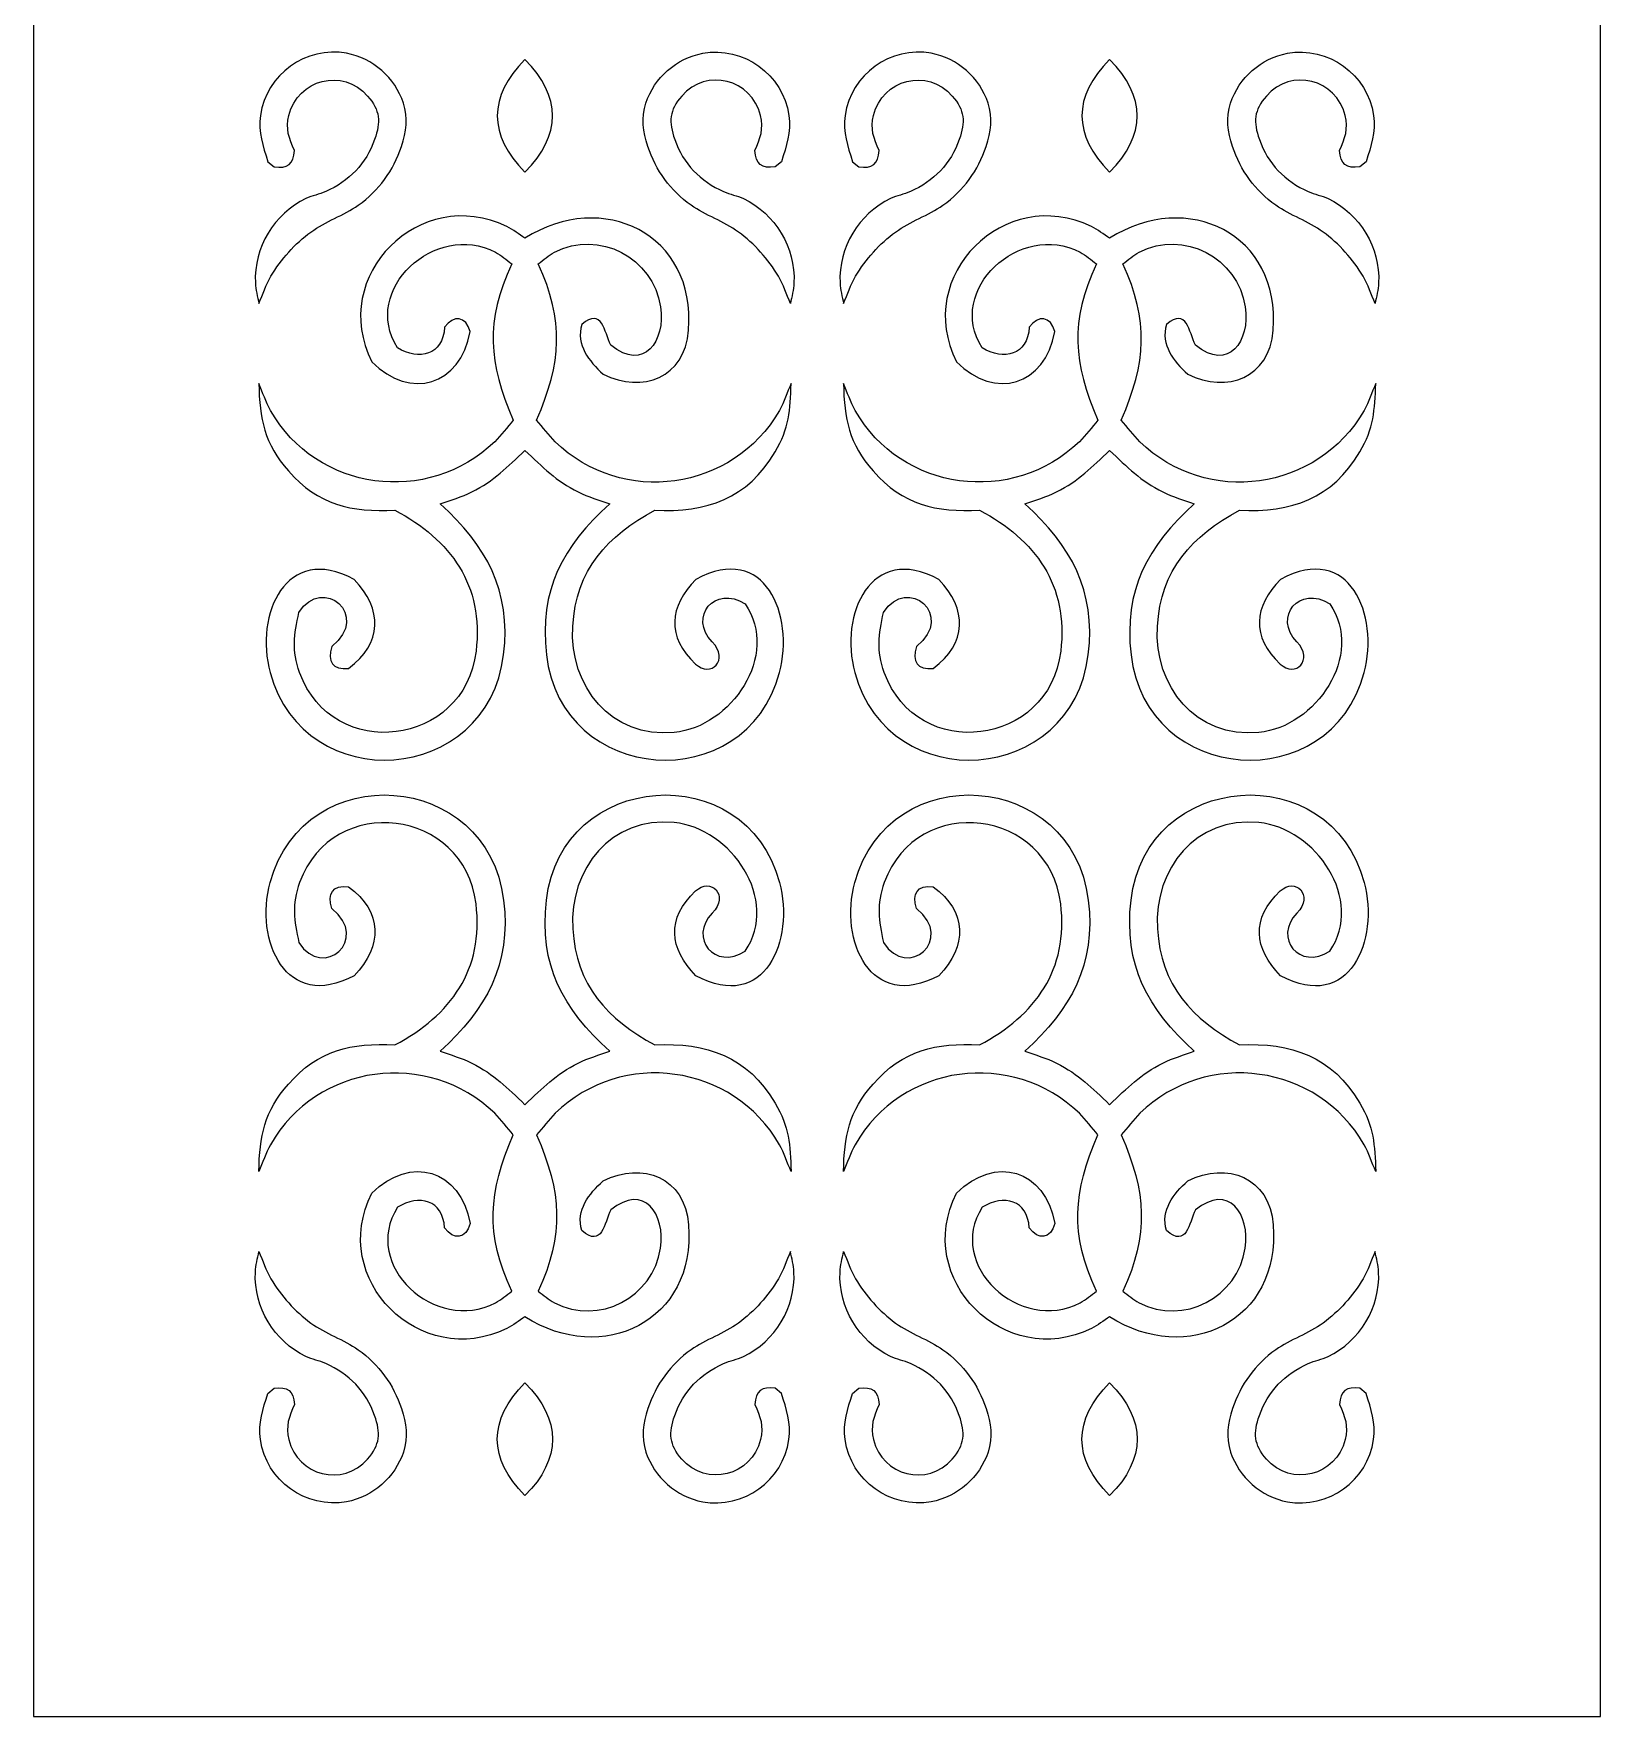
# Model space of a CAD drawing. Header units: centimetres. Extents: x -9.1 to 9.7, y -14 to 13.1.
# Drawn here: x -9.14 to -0.4, y -13.99 to -4.6 of the extents above; entities that cross this region are included whole.
import ezdxf

# ---------------------------------------------------------------- set-up
doc = ezdxf.new("R2010")
doc.units = ezdxf.units.CM
doc.header["$MEASUREMENT"] = 0
doc.layers.add('layer 1', color=7, linetype='Continuous')

msp = doc.modelspace()

# ---------------------------------------------------------------- linework, layer by layer
at = {"layer": 'layer 1', "color": 242, "lineweight": 9}
for points, knots in [([(-9.14174, 13.08335), (-9.14174, 13.08335), (-0.40293, 13.08335), (-0.40293, 13.08335), (-0.40293, 13.08335), (-0.40293, 13.08335), (-0.40293, -13.98565), (-0.40293, -13.98565), (-0.40293, -13.98565), (-0.40293, -13.98565), (-9.14174, -13.98565), (-9.14174, -13.98565), (-9.14174, -13.98565), (-9.14174, -13.98565), (-9.14174, 13.08335), (-9.14174, 13.08335)], [0, 0, 0, 0, 0.2, 0.2, 0.2, 0.2, 0.4, 0.4, 0.4, 0.4, 0.6, 0.6, 0.6, 0.6, 1, 1, 1, 1]), ([(-7.88555, -6.10593), (-7.89206, -6.06764), (-7.90325, -6.02984), (-7.90507, -5.99106), (-7.90507, -5.99106), (-7.91434, -5.79414), (-7.80062, -5.60577), (-7.62335, -5.52084), (-7.62335, -5.52084), (-7.58812, -5.50396), (-7.5485, -5.49772), (-7.51282, -5.48183), (-7.51282, -5.48183), (-7.38353, -5.4242), (-7.28664, -5.32595), (-7.23979, -5.19144), (-7.23979, -5.19144), (-7.20561, -5.09332), (-7.20888, -5.02888), (-7.2788, -4.94875), (-7.2788, -4.94875), (-7.41661, -4.79082), (-7.66946, -4.85438), (-7.7187, -5.0571), (-7.7187, -5.0571), (-7.73639, -5.12997), (-7.71876, -5.18694), (-7.6862, -5.25212), (-7.6862, -5.25212), (-7.69363, -5.32997), (-7.72291, -5.35485), (-7.80104, -5.34315), (-7.80104, -5.34315), (-7.80104, -5.34315), (-7.83571, -5.31497), (-7.83571, -5.31497), (-7.83571, -5.31497), (-7.86212, -5.22696), (-7.89024, -5.15151), (-7.87689, -5.0571), (-7.87689, -5.0571), (-7.84445, -4.82774), (-7.62378, -4.66894), (-7.39581, -4.71038), (-7.39581, -4.71038), (-7.2505, -4.7368), (-7.12521, -4.8475), (-7.07945, -4.98774), (-7.07945, -4.98774), (-7.05192, -5.07207), (-7.06259, -5.14737), (-7.09028, -5.23045), (-7.09028, -5.23045), (-7.13456, -5.36332), (-7.21592, -5.47704), (-7.33082, -5.55768), (-7.33082, -5.55768), (-7.41289, -5.61528), (-7.51346, -5.64738), (-7.59519, -5.70719), (-7.59519, -5.70719), (-7.68279, -5.77129), (-7.76371, -5.86048), (-7.81839, -5.95422), (-7.81839, -5.95422), (-7.84625, -6.00198), (-7.86316, -6.05536), (-7.88555, -6.10593)], [0, 0, 0, 0, 0.0555556, 0.0555556, 0.0555556, 0.0555556, 0.1111111, 0.1111111, 0.1111111, 0.1111111, 0.1666667, 0.1666667, 0.1666667, 0.1666667, 0.2222222, 0.2222222, 0.2222222, 0.2222222, 0.2777778, 0.2777778, 0.2777778, 0.2777778, 0.3333333, 0.3333333, 0.3333333, 0.3333333, 0.3888889, 0.3888889, 0.3888889, 0.3888889, 0.4444444, 0.4444444, 0.4444444, 0.4444444, 0.5, 0.5, 0.5, 0.5, 0.5555556, 0.5555556, 0.5555556, 0.5555556, 0.6111111, 0.6111111, 0.6111111, 0.6111111, 0.6666667, 0.6666667, 0.6666667, 0.6666667, 0.7222222, 0.7222222, 0.7222222, 0.7222222, 0.7777778, 0.7777778, 0.7777778, 0.7777778, 0.8333333, 0.8333333, 0.8333333, 0.8333333, 0.8888889, 0.8888889, 0.8888889, 0.8888889, 1, 1, 1, 1]), ([(-4.92025, -6.10593), (-4.91374, -6.06764), (-4.90255, -6.02984), (-4.90073, -5.99106), (-4.90073, -5.99106), (-4.89146, -5.79414), (-5.00518, -5.60577), (-5.18245, -5.52084), (-5.18245, -5.52084), (-5.21768, -5.50396), (-5.2573, -5.49772), (-5.29298, -5.48183), (-5.29298, -5.48183), (-5.42227, -5.4242), (-5.51916, -5.32595), (-5.56601, -5.19144), (-5.56601, -5.19144), (-5.60019, -5.09332), (-5.59692, -5.02888), (-5.527, -4.94875), (-5.527, -4.94875), (-5.38919, -4.79082), (-5.13634, -4.85438), (-5.08711, -5.0571), (-5.08711, -5.0571), (-5.06941, -5.12997), (-5.08704, -5.18694), (-5.1196, -5.25212), (-5.1196, -5.25212), (-5.11217, -5.32997), (-5.08289, -5.35485), (-5.00476, -5.34315), (-5.00476, -5.34315), (-5.00476, -5.34315), (-4.97009, -5.31497), (-4.97009, -5.31497), (-4.97009, -5.31497), (-4.94368, -5.22696), (-4.91556, -5.15151), (-4.92891, -5.0571), (-4.92891, -5.0571), (-4.96135, -4.82774), (-5.18202, -4.66894), (-5.40999, -4.71038), (-5.40999, -4.71038), (-5.5553, -4.7368), (-5.68059, -4.8475), (-5.72636, -4.98774), (-5.72636, -4.98774), (-5.75388, -5.07207), (-5.74321, -5.14737), (-5.71552, -5.23045), (-5.71552, -5.23045), (-5.67124, -5.36332), (-5.58988, -5.47704), (-5.47498, -5.55768), (-5.47498, -5.55768), (-5.39291, -5.61528), (-5.29234, -5.64738), (-5.21061, -5.70719), (-5.21061, -5.70719), (-5.12301, -5.77129), (-5.04209, -5.86048), (-4.98741, -5.95422), (-4.98741, -5.95422), (-4.95956, -6.00198), (-4.94264, -6.05536), (-4.92025, -6.10593)], [0, 0, 0, 0, 0.0555556, 0.0555556, 0.0555556, 0.0555556, 0.1111111, 0.1111111, 0.1111111, 0.1111111, 0.1666667, 0.1666667, 0.1666667, 0.1666667, 0.2222222, 0.2222222, 0.2222222, 0.2222222, 0.2777778, 0.2777778, 0.2777778, 0.2777778, 0.3333333, 0.3333333, 0.3333333, 0.3333333, 0.3888889, 0.3888889, 0.3888889, 0.3888889, 0.4444444, 0.4444444, 0.4444444, 0.4444444, 0.5, 0.5, 0.5, 0.5, 0.5555556, 0.5555556, 0.5555556, 0.5555556, 0.6111111, 0.6111111, 0.6111111, 0.6111111, 0.6666667, 0.6666667, 0.6666667, 0.6666667, 0.7222222, 0.7222222, 0.7222222, 0.7222222, 0.7777778, 0.7777778, 0.7777778, 0.7777778, 0.8333333, 0.8333333, 0.8333333, 0.8333333, 0.8888889, 0.8888889, 0.8888889, 0.8888889, 1, 1, 1, 1]), ([(-4.62442, -6.10593), (-4.63093, -6.06764), (-4.64212, -6.02984), (-4.64394, -5.99106), (-4.64394, -5.99106), (-4.65321, -5.79414), (-4.53949, -5.60577), (-4.36222, -5.52084), (-4.36222, -5.52084), (-4.32699, -5.50396), (-4.28737, -5.49772), (-4.25169, -5.48183), (-4.25169, -5.48183), (-4.1224, -5.4242), (-4.02551, -5.32595), (-3.97866, -5.19144), (-3.97866, -5.19144), (-3.94448, -5.09332), (-3.94775, -5.02888), (-4.01767, -4.94875), (-4.01767, -4.94875), (-4.15548, -4.79082), (-4.40833, -4.85438), (-4.45756, -5.0571), (-4.45756, -5.0571), (-4.47526, -5.12997), (-4.45763, -5.18694), (-4.42507, -5.25212), (-4.42507, -5.25212), (-4.4325, -5.32997), (-4.46178, -5.35485), (-4.53991, -5.34315), (-4.53991, -5.34315), (-4.53991, -5.34315), (-4.57458, -5.31497), (-4.57458, -5.31497), (-4.57458, -5.31497), (-4.60099, -5.22696), (-4.62911, -5.15151), (-4.61576, -5.0571), (-4.61576, -5.0571), (-4.58332, -4.82774), (-4.36265, -4.66894), (-4.13468, -4.71038), (-4.13468, -4.71038), (-3.98937, -4.7368), (-3.86408, -4.8475), (-3.81831, -4.98774), (-3.81831, -4.98774), (-3.79079, -5.07207), (-3.80146, -5.14737), (-3.82915, -5.23045), (-3.82915, -5.23045), (-3.87343, -5.36332), (-3.95479, -5.47704), (-4.06969, -5.55768), (-4.06969, -5.55768), (-4.15176, -5.61528), (-4.25233, -5.64738), (-4.33406, -5.70719), (-4.33406, -5.70719), (-4.42166, -5.77129), (-4.50258, -5.86048), (-4.55726, -5.95422), (-4.55726, -5.95422), (-4.58511, -6.00198), (-4.60203, -6.05536), (-4.62442, -6.10593)], [0, 0, 0, 0, 0.0555556, 0.0555556, 0.0555556, 0.0555556, 0.1111111, 0.1111111, 0.1111111, 0.1111111, 0.1666667, 0.1666667, 0.1666667, 0.1666667, 0.2222222, 0.2222222, 0.2222222, 0.2222222, 0.2777778, 0.2777778, 0.2777778, 0.2777778, 0.3333333, 0.3333333, 0.3333333, 0.3333333, 0.3888889, 0.3888889, 0.3888889, 0.3888889, 0.4444444, 0.4444444, 0.4444444, 0.4444444, 0.5, 0.5, 0.5, 0.5, 0.5555556, 0.5555556, 0.5555556, 0.5555556, 0.6111111, 0.6111111, 0.6111111, 0.6111111, 0.6666667, 0.6666667, 0.6666667, 0.6666667, 0.7222222, 0.7222222, 0.7222222, 0.7222222, 0.7777778, 0.7777778, 0.7777778, 0.7777778, 0.8333333, 0.8333333, 0.8333333, 0.8333333, 0.8888889, 0.8888889, 0.8888889, 0.8888889, 1, 1, 1, 1]), ([(-1.65912, -6.10593), (-1.65261, -6.06764), (-1.64142, -6.02984), (-1.63959, -5.99106), (-1.63959, -5.99106), (-1.63033, -5.79414), (-1.74405, -5.60577), (-1.92132, -5.52084), (-1.92132, -5.52084), (-1.95654, -5.50396), (-1.99617, -5.49772), (-2.03184, -5.48183), (-2.03184, -5.48183), (-2.16113, -5.4242), (-2.25803, -5.32595), (-2.30488, -5.19144), (-2.30488, -5.19144), (-2.33906, -5.09332), (-2.33579, -5.02888), (-2.26587, -4.94875), (-2.26587, -4.94875), (-2.12806, -4.79082), (-1.87521, -4.85438), (-1.82597, -5.0571), (-1.82597, -5.0571), (-1.80828, -5.12997), (-1.82591, -5.18694), (-1.85847, -5.25212), (-1.85847, -5.25212), (-1.85104, -5.32997), (-1.82176, -5.35485), (-1.74363, -5.34315), (-1.74363, -5.34315), (-1.74363, -5.34315), (-1.70896, -5.31497), (-1.70896, -5.31497), (-1.70896, -5.31497), (-1.68255, -5.22696), (-1.65442, -5.15151), (-1.66778, -5.0571), (-1.66778, -5.0571), (-1.70022, -4.82774), (-1.92089, -4.66894), (-2.14886, -4.71038), (-2.14886, -4.71038), (-2.29417, -4.7368), (-2.41946, -4.8475), (-2.46522, -4.98774), (-2.46522, -4.98774), (-2.49275, -5.07207), (-2.48208, -5.14737), (-2.45439, -5.23045), (-2.45439, -5.23045), (-2.41011, -5.36332), (-2.32875, -5.47704), (-2.21385, -5.55768), (-2.21385, -5.55768), (-2.13178, -5.61528), (-2.03121, -5.64738), (-1.94947, -5.70719), (-1.94947, -5.70719), (-1.86188, -5.77129), (-1.78096, -5.86048), (-1.72628, -5.95422), (-1.72628, -5.95422), (-1.69842, -6.00198), (-1.6815, -6.05536), (-1.65912, -6.10593)], [0, 0, 0, 0, 0.0555556, 0.0555556, 0.0555556, 0.0555556, 0.1111111, 0.1111111, 0.1111111, 0.1111111, 0.1666667, 0.1666667, 0.1666667, 0.1666667, 0.2222222, 0.2222222, 0.2222222, 0.2222222, 0.2777778, 0.2777778, 0.2777778, 0.2777778, 0.3333333, 0.3333333, 0.3333333, 0.3333333, 0.3888889, 0.3888889, 0.3888889, 0.3888889, 0.4444444, 0.4444444, 0.4444444, 0.4444444, 0.5, 0.5, 0.5, 0.5, 0.5555556, 0.5555556, 0.5555556, 0.5555556, 0.6111111, 0.6111111, 0.6111111, 0.6111111, 0.6666667, 0.6666667, 0.6666667, 0.6666667, 0.7222222, 0.7222222, 0.7222222, 0.7222222, 0.7777778, 0.7777778, 0.7777778, 0.7777778, 0.8333333, 0.8333333, 0.8333333, 0.8333333, 0.8888889, 0.8888889, 0.8888889, 0.8888889, 1, 1, 1, 1]), ([(-6.40115, -5.37347), (-6.60719, -5.16743), (-6.60725, -4.95108), (-6.40115, -4.74505), (-6.40115, -4.74505), (-6.19624, -4.94996), (-6.1963, -5.16855), (-6.40115, -5.37347)], [0, 0, 0, 0, 0.3333333, 0.3333333, 0.3333333, 0.3333333, 1, 1, 1, 1]), ([(-3.14002, -5.37347), (-3.34606, -5.16743), (-3.34612, -4.95108), (-3.14002, -4.74505), (-3.14002, -4.74505), (-2.93511, -4.94996), (-2.93517, -5.16855), (-3.14002, -5.37347)], [0, 0, 0, 0, 0.3333333, 0.3333333, 0.3333333, 0.3333333, 1, 1, 1, 1]), ([(-7.66236, -7.8287), (-7.68906, -7.95489), (-7.70421, -8.03882), (-7.65802, -8.16456), (-7.65802, -8.16456), (-7.47227, -8.6701), (-6.73832, -8.57682), (-6.67422, -8.04537), (-6.67422, -8.04537), (-6.62989, -7.67795), (-6.81453, -7.4233), (-7.12712, -7.25876), (-7.12712, -7.25876), (-7.36927, -7.27089), (-7.55385, -7.22992), (-7.72087, -7.03991), (-7.72087, -7.03991), (-7.85453, -6.88784), (-7.88231, -6.74956), (-7.88555, -6.55231), (-7.88555, -6.55231), (-7.86389, -6.60216), (-7.84733, -6.65455), (-7.82056, -6.70185), (-7.82056, -6.70185), (-7.5638, -7.15557), (-6.94251, -7.23579), (-6.57018, -6.87737), (-6.57018, -6.87737), (-6.5318, -6.84042), (-6.50084, -6.79646), (-6.46617, -6.75601), (-6.46617, -6.75601), (-6.60589, -6.43672), (-6.62287, -6.20646), (-6.47484, -5.88488), (-6.47484, -5.88488), (-6.50518, -5.86321), (-6.53282, -5.83714), (-6.56587, -5.81988), (-6.56587, -5.81988), (-6.90102, -5.6449), (-7.31841, -6.03043), (-7.11194, -6.35296), (-7.11194, -6.35296), (-6.99257, -6.42643), (-6.85802, -6.39492), (-6.84974, -6.23812), (-6.84974, -6.23812), (-6.79821, -6.16781), (-6.7306, -6.17596), (-6.70671, -6.26195), (-6.70671, -6.26195), (-6.7628, -6.56362), (-7.03843, -6.64744), (-7.25496, -6.43098), (-7.25496, -6.43098), (-7.50019, -5.95271), (-6.98477, -5.44081), (-6.50302, -5.67686), (-6.50302, -5.67686), (-6.46685, -5.69458), (-6.43511, -5.72019), (-6.40115, -5.74186), (-6.40115, -5.74186), (-5.9689, -5.46598), (-5.44503, -5.71872), (-5.48886, -6.25544), (-5.48886, -6.25544), (-5.51065, -6.52213), (-5.74367, -6.60841), (-5.9656, -6.50032), (-5.9656, -6.50032), (-6.04476, -6.42625), (-6.11676, -6.33809), (-6.08479, -6.22294), (-6.08479, -6.22294), (-5.96924, -6.12385), (-5.95931, -6.26632), (-5.92227, -6.33778), (-5.92227, -6.33778), (-5.7369, -6.49095), (-5.61698, -6.3134), (-5.64489, -6.12542), (-5.64489, -6.12542), (-5.68571, -5.85042), (-5.98953, -5.69095), (-6.23647, -5.81988), (-6.23647, -5.81988), (-6.26952, -5.83714), (-6.29715, -5.86321), (-6.3275, -5.88488), (-6.3275, -5.88488), (-6.18076, -6.20366), (-6.19656, -6.43695), (-6.33616, -6.75601), (-6.33616, -6.75601), (-6.30149, -6.79646), (-6.27036, -6.84024), (-6.23215, -6.87737), (-6.23215, -6.87737), (-5.86018, -7.23882), (-5.24048, -7.15291), (-4.98177, -6.70185), (-4.98177, -6.70185), (-4.95473, -6.6547), (-4.93845, -6.60216), (-4.91678, -6.55231), (-4.91678, -6.55231), (-4.92161, -6.70034), (-4.92837, -6.802), (-5.00561, -6.9337), (-5.00561, -6.9337), (-5.15865, -7.19465), (-5.38918, -7.27297), (-5.67739, -7.25876), (-5.67739, -7.25876), (-5.94013, -7.39953), (-6.11741, -7.59381), (-6.13463, -7.9067), (-6.13463, -7.9067), (-6.15306, -8.24151), (-5.92167, -8.53221), (-5.56903, -8.49827), (-5.56903, -8.49827), (-5.25088, -8.46765), (-4.97704, -8.06775), (-5.17247, -7.78102), (-5.17247, -7.78102), (-5.34269, -7.67266), (-5.49113, -7.85458), (-5.35667, -7.99338), (-5.35667, -7.99338), (-5.25838, -8.09486), (-5.36581, -8.19518), (-5.44985, -8.11688), (-5.44985, -8.11688), (-5.61311, -7.96478), (-5.5971, -7.79391), (-5.44768, -7.64449), (-5.44768, -7.64449), (-5.06081, -7.4354), (-4.89655, -7.8456), (-4.98177, -8.16456), (-4.98177, -8.16456), (-5.16958, -8.86747), (-6.1996, -8.79004), (-6.28197, -8.06489), (-6.28197, -8.06489), (-6.3228, -7.7054), (-6.19095, -7.45767), (-5.92876, -7.22409), (-5.92876, -7.22409), (-5.98727, -7.2017), (-6.04832, -7.18508), (-6.10428, -7.15692), (-6.10428, -7.15692), (-6.22813, -7.09459), (-6.30205, -7.01944), (-6.40115, -6.92504), (-6.40115, -6.92504), (-6.50027, -7.01943), (-6.57279, -7.09388), (-6.69805, -7.15692), (-6.69805, -7.15692), (-6.75401, -7.18508), (-6.81507, -7.2017), (-6.87357, -7.22409), (-6.87357, -7.22409), (-6.61652, -7.45735), (-6.47686, -7.70592), (-6.52036, -8.06489), (-6.52036, -8.06489), (-6.60832, -8.7906), (-7.62886, -8.86705), (-7.8227, -8.16456), (-7.8227, -8.16456), (-7.9119, -7.84129), (-7.73318, -7.43991), (-7.35465, -7.64449), (-7.35465, -7.64449), (-7.19399, -7.81071), (-7.19451, -8.00101), (-7.38498, -8.14072), (-7.38498, -8.14072), (-7.47441, -8.15068), (-7.50564, -8.10177), (-7.47816, -8.01939), (-7.47816, -8.01939), (-7.261, -7.8456), (-7.52847, -7.61839), (-7.66236, -7.8287)], [0, 0, 0, 0, 0.0204082, 0.0204082, 0.0204082, 0.0204082, 0.0408163, 0.0408163, 0.0408163, 0.0408163, 0.0612245, 0.0612245, 0.0612245, 0.0612245, 0.0816327, 0.0816327, 0.0816327, 0.0816327, 0.1020408, 0.1020408, 0.1020408, 0.1020408, 0.122449, 0.122449, 0.122449, 0.122449, 0.1428571, 0.1428571, 0.1428571, 0.1428571, 0.1632653, 0.1632653, 0.1632653, 0.1632653, 0.1836735, 0.1836735, 0.1836735, 0.1836735, 0.2040816, 0.2040816, 0.2040816, 0.2040816, 0.2244898, 0.2244898, 0.2244898, 0.2244898, 0.244898, 0.244898, 0.244898, 0.244898, 0.2653061, 0.2653061, 0.2653061, 0.2653061, 0.2857143, 0.2857143, 0.2857143, 0.2857143, 0.3061224, 0.3061224, 0.3061224, 0.3061224, 0.3265306, 0.3265306, 0.3265306, 0.3265306, 0.3469388, 0.3469388, 0.3469388, 0.3469388, 0.3673469, 0.3673469, 0.3673469, 0.3673469, 0.3877551, 0.3877551, 0.3877551, 0.3877551, 0.4081633, 0.4081633, 0.4081633, 0.4081633, 0.4285714, 0.4285714, 0.4285714, 0.4285714, 0.4489796, 0.4489796, 0.4489796, 0.4489796, 0.4693878, 0.4693878, 0.4693878, 0.4693878, 0.4897959, 0.4897959, 0.4897959, 0.4897959, 0.5102041, 0.5102041, 0.5102041, 0.5102041, 0.5306122, 0.5306122, 0.5306122, 0.5306122, 0.5510204, 0.5510204, 0.5510204, 0.5510204, 0.5714286, 0.5714286, 0.5714286, 0.5714286, 0.5918367, 0.5918367, 0.5918367, 0.5918367, 0.6122449, 0.6122449, 0.6122449, 0.6122449, 0.6326531, 0.6326531, 0.6326531, 0.6326531, 0.6530612, 0.6530612, 0.6530612, 0.6530612, 0.6734694, 0.6734694, 0.6734694, 0.6734694, 0.6938776, 0.6938776, 0.6938776, 0.6938776, 0.7142857, 0.7142857, 0.7142857, 0.7142857, 0.7346939, 0.7346939, 0.7346939, 0.7346939, 0.755102, 0.755102, 0.755102, 0.755102, 0.7755102, 0.7755102, 0.7755102, 0.7755102, 0.7959184, 0.7959184, 0.7959184, 0.7959184, 0.8163265, 0.8163265, 0.8163265, 0.8163265, 0.8367347, 0.8367347, 0.8367347, 0.8367347, 0.8571429, 0.8571429, 0.8571429, 0.8571429, 0.877551, 0.877551, 0.877551, 0.877551, 0.8979592, 0.8979592, 0.8979592, 0.8979592, 0.9183673, 0.9183673, 0.9183673, 0.9183673, 0.9387755, 0.9387755, 0.9387755, 0.9387755, 0.9591837, 0.9591837, 0.9591837, 0.9591837, 1, 1, 1, 1]), ([(-4.40123, -7.8287), (-4.42793, -7.95489), (-4.44308, -8.03882), (-4.39689, -8.16456), (-4.39689, -8.16456), (-4.21114, -8.6701), (-3.47719, -8.57682), (-3.41309, -8.04537), (-3.41309, -8.04537), (-3.36876, -7.67795), (-3.5534, -7.4233), (-3.86599, -7.25876), (-3.86599, -7.25876), (-4.10814, -7.27089), (-4.29272, -7.22992), (-4.45974, -7.03991), (-4.45974, -7.03991), (-4.5934, -6.88784), (-4.62118, -6.74956), (-4.62442, -6.55231), (-4.62442, -6.55231), (-4.60276, -6.60216), (-4.5862, -6.65455), (-4.55943, -6.70185), (-4.55943, -6.70185), (-4.30267, -7.15557), (-3.68138, -7.23579), (-3.30905, -6.87737), (-3.30905, -6.87737), (-3.27067, -6.84042), (-3.23971, -6.79646), (-3.20504, -6.75601), (-3.20504, -6.75601), (-3.34476, -6.43672), (-3.36174, -6.20646), (-3.2137, -5.88488), (-3.2137, -5.88488), (-3.24405, -5.86321), (-3.27169, -5.83714), (-3.30474, -5.81988), (-3.30474, -5.81988), (-3.63989, -5.6449), (-4.05728, -6.03043), (-3.85081, -6.35296), (-3.85081, -6.35296), (-3.73144, -6.42643), (-3.59689, -6.39492), (-3.5886, -6.23812), (-3.5886, -6.23812), (-3.53708, -6.16781), (-3.46947, -6.17596), (-3.44558, -6.26195), (-3.44558, -6.26195), (-3.50167, -6.56362), (-3.7773, -6.64744), (-3.99383, -6.43098), (-3.99383, -6.43098), (-4.23906, -5.95271), (-3.72364, -5.44081), (-3.24189, -5.67686), (-3.24189, -5.67686), (-3.20572, -5.69458), (-3.17398, -5.72019), (-3.14002, -5.74186), (-3.14002, -5.74186), (-2.70777, -5.46598), (-2.1839, -5.71872), (-2.22773, -6.25544), (-2.22773, -6.25544), (-2.24951, -6.52213), (-2.48254, -6.60841), (-2.70447, -6.50032), (-2.70447, -6.50032), (-2.78363, -6.42625), (-2.85563, -6.33809), (-2.82365, -6.22294), (-2.82365, -6.22294), (-2.70811, -6.12385), (-2.69818, -6.26632), (-2.66114, -6.33778), (-2.66114, -6.33778), (-2.47577, -6.49095), (-2.35585, -6.3134), (-2.38376, -6.12542), (-2.38376, -6.12542), (-2.42458, -5.85042), (-2.7284, -5.69095), (-2.97533, -5.81988), (-2.97533, -5.81988), (-3.00838, -5.83714), (-3.03602, -5.86321), (-3.06637, -5.88488), (-3.06637, -5.88488), (-2.91963, -6.20366), (-2.93543, -6.43695), (-3.07503, -6.75601), (-3.07503, -6.75601), (-3.04036, -6.79646), (-3.00923, -6.84024), (-2.97102, -6.87737), (-2.97102, -6.87737), (-2.59905, -7.23882), (-1.97935, -7.15291), (-1.72064, -6.70185), (-1.72064, -6.70185), (-1.6936, -6.6547), (-1.67731, -6.60216), (-1.65565, -6.55231), (-1.65565, -6.55231), (-1.66048, -6.70034), (-1.66724, -6.802), (-1.74448, -6.9337), (-1.74448, -6.9337), (-1.89752, -7.19465), (-2.12805, -7.27297), (-2.41626, -7.25876), (-2.41626, -7.25876), (-2.679, -7.39953), (-2.85628, -7.59381), (-2.8735, -7.9067), (-2.8735, -7.9067), (-2.89193, -8.24151), (-2.66054, -8.53221), (-2.3079, -8.49827), (-2.3079, -8.49827), (-1.98974, -8.46765), (-1.71591, -8.06775), (-1.91134, -7.78102), (-1.91134, -7.78102), (-2.08156, -7.67266), (-2.23, -7.85458), (-2.09554, -7.99338), (-2.09554, -7.99338), (-1.99725, -8.09486), (-2.10467, -8.19518), (-2.18872, -8.11688), (-2.18872, -8.11688), (-2.35198, -7.96478), (-2.33597, -7.79391), (-2.18655, -7.64449), (-2.18655, -7.64449), (-1.79968, -7.4354), (-1.63542, -7.8456), (-1.72064, -8.16456), (-1.72064, -8.16456), (-1.90845, -8.86747), (-2.93846, -8.79004), (-3.02084, -8.06489), (-3.02084, -8.06489), (-3.06167, -7.7054), (-2.92982, -7.45767), (-2.66763, -7.22409), (-2.66763, -7.22409), (-2.72614, -7.2017), (-2.78719, -7.18508), (-2.84315, -7.15692), (-2.84315, -7.15692), (-2.967, -7.09459), (-3.04091, -7.01944), (-3.14002, -6.92504), (-3.14002, -6.92504), (-3.23914, -7.01943), (-3.31166, -7.09388), (-3.43692, -7.15692), (-3.43692, -7.15692), (-3.49288, -7.18508), (-3.55394, -7.2017), (-3.61244, -7.22409), (-3.61244, -7.22409), (-3.35539, -7.45735), (-3.21573, -7.70592), (-3.25923, -8.06489), (-3.25923, -8.06489), (-3.34719, -8.7906), (-4.36773, -8.86705), (-4.56157, -8.16456), (-4.56157, -8.16456), (-4.65077, -7.84129), (-4.47205, -7.43991), (-4.09352, -7.64449), (-4.09352, -7.64449), (-3.93286, -7.81071), (-3.93338, -8.00101), (-4.12385, -8.14072), (-4.12385, -8.14072), (-4.21328, -8.15068), (-4.24451, -8.10177), (-4.21702, -8.01939), (-4.21702, -8.01939), (-3.99987, -7.8456), (-4.26734, -7.61839), (-4.40123, -7.8287)], [0, 0, 0, 0, 0.0204082, 0.0204082, 0.0204082, 0.0204082, 0.0408163, 0.0408163, 0.0408163, 0.0408163, 0.0612245, 0.0612245, 0.0612245, 0.0612245, 0.0816327, 0.0816327, 0.0816327, 0.0816327, 0.1020408, 0.1020408, 0.1020408, 0.1020408, 0.122449, 0.122449, 0.122449, 0.122449, 0.1428571, 0.1428571, 0.1428571, 0.1428571, 0.1632653, 0.1632653, 0.1632653, 0.1632653, 0.1836735, 0.1836735, 0.1836735, 0.1836735, 0.2040816, 0.2040816, 0.2040816, 0.2040816, 0.2244898, 0.2244898, 0.2244898, 0.2244898, 0.244898, 0.244898, 0.244898, 0.244898, 0.2653061, 0.2653061, 0.2653061, 0.2653061, 0.2857143, 0.2857143, 0.2857143, 0.2857143, 0.3061224, 0.3061224, 0.3061224, 0.3061224, 0.3265306, 0.3265306, 0.3265306, 0.3265306, 0.3469388, 0.3469388, 0.3469388, 0.3469388, 0.3673469, 0.3673469, 0.3673469, 0.3673469, 0.3877551, 0.3877551, 0.3877551, 0.3877551, 0.4081633, 0.4081633, 0.4081633, 0.4081633, 0.4285714, 0.4285714, 0.4285714, 0.4285714, 0.4489796, 0.4489796, 0.4489796, 0.4489796, 0.4693878, 0.4693878, 0.4693878, 0.4693878, 0.4897959, 0.4897959, 0.4897959, 0.4897959, 0.5102041, 0.5102041, 0.5102041, 0.5102041, 0.5306122, 0.5306122, 0.5306122, 0.5306122, 0.5510204, 0.5510204, 0.5510204, 0.5510204, 0.5714286, 0.5714286, 0.5714286, 0.5714286, 0.5918367, 0.5918367, 0.5918367, 0.5918367, 0.6122449, 0.6122449, 0.6122449, 0.6122449, 0.6326531, 0.6326531, 0.6326531, 0.6326531, 0.6530612, 0.6530612, 0.6530612, 0.6530612, 0.6734694, 0.6734694, 0.6734694, 0.6734694, 0.6938776, 0.6938776, 0.6938776, 0.6938776, 0.7142857, 0.7142857, 0.7142857, 0.7142857, 0.7346939, 0.7346939, 0.7346939, 0.7346939, 0.755102, 0.755102, 0.755102, 0.755102, 0.7755102, 0.7755102, 0.7755102, 0.7755102, 0.7959184, 0.7959184, 0.7959184, 0.7959184, 0.8163265, 0.8163265, 0.8163265, 0.8163265, 0.8367347, 0.8367347, 0.8367347, 0.8367347, 0.8571429, 0.8571429, 0.8571429, 0.8571429, 0.877551, 0.877551, 0.877551, 0.877551, 0.8979592, 0.8979592, 0.8979592, 0.8979592, 0.9183673, 0.9183673, 0.9183673, 0.9183673, 0.9387755, 0.9387755, 0.9387755, 0.9387755, 0.9591837, 0.9591837, 0.9591837, 0.9591837, 1, 1, 1, 1]), ([(-7.66236, -9.67066), (-7.68906, -9.54446), (-7.70421, -9.46053), (-7.65802, -9.3348), (-7.65802, -9.3348), (-7.47227, -8.82925), (-6.73832, -8.92253), (-6.67422, -9.45398), (-6.67422, -9.45398), (-6.62989, -9.8214), (-6.81453, -10.07605), (-7.12712, -10.2406), (-7.12712, -10.2406), (-7.36927, -10.22846), (-7.55385, -10.26943), (-7.72087, -10.45945), (-7.72087, -10.45945), (-7.85453, -10.61151), (-7.88231, -10.7498), (-7.88555, -10.94704), (-7.88555, -10.94704), (-7.86389, -10.89719), (-7.84733, -10.8448), (-7.82056, -10.79751), (-7.82056, -10.79751), (-7.5638, -10.34378), (-6.94251, -10.26356), (-6.57018, -10.62199), (-6.57018, -10.62199), (-6.5318, -10.65893), (-6.50084, -10.70289), (-6.46617, -10.74334), (-6.46617, -10.74334), (-6.60589, -11.06264), (-6.62287, -11.29289), (-6.47484, -11.61448), (-6.47484, -11.61448), (-6.50518, -11.63614), (-6.53282, -11.66221), (-6.56587, -11.67947), (-6.56587, -11.67947), (-6.90102, -11.85446), (-7.31841, -11.46892), (-7.11194, -11.1464), (-7.11194, -11.1464), (-6.99257, -11.07293), (-6.85802, -11.10443), (-6.84974, -11.26124), (-6.84974, -11.26124), (-6.79821, -11.33155), (-6.7306, -11.3234), (-6.70671, -11.2374), (-6.70671, -11.2374), (-6.7628, -10.93573), (-7.03843, -10.85192), (-7.25496, -11.06837), (-7.25496, -11.06837), (-7.50019, -11.54664), (-6.98477, -12.05854), (-6.50302, -11.82249), (-6.50302, -11.82249), (-6.46685, -11.80477), (-6.43511, -11.77916), (-6.40115, -11.75749), (-6.40115, -11.75749), (-5.9689, -12.03337), (-5.44503, -11.78064), (-5.48886, -11.24392), (-5.48886, -11.24392), (-5.51065, -10.97722), (-5.74367, -10.89094), (-5.9656, -10.99903), (-5.9656, -10.99903), (-6.04476, -11.0731), (-6.11676, -11.16127), (-6.08479, -11.27641), (-6.08479, -11.27641), (-5.96924, -11.37551), (-5.95931, -11.23304), (-5.92227, -11.16157), (-5.92227, -11.16157), (-5.7369, -11.0084), (-5.61698, -11.18596), (-5.64489, -11.37393), (-5.64489, -11.37393), (-5.68571, -11.64893), (-5.98953, -11.8084), (-6.23647, -11.67947), (-6.23647, -11.67947), (-6.26952, -11.66221), (-6.29715, -11.63614), (-6.3275, -11.61448), (-6.3275, -11.61448), (-6.18076, -11.29569), (-6.19656, -11.0624), (-6.33616, -10.74334), (-6.33616, -10.74334), (-6.30149, -10.70289), (-6.27036, -10.65911), (-6.23215, -10.62199), (-6.23215, -10.62199), (-5.86018, -10.26053), (-5.24048, -10.34644), (-4.98177, -10.79751), (-4.98177, -10.79751), (-4.95473, -10.84465), (-4.93845, -10.89719), (-4.91678, -10.94704), (-4.91678, -10.94704), (-4.92161, -10.79902), (-4.92837, -10.69735), (-5.00561, -10.56565), (-5.00561, -10.56565), (-5.15865, -10.3047), (-5.38918, -10.22639), (-5.67739, -10.2406), (-5.67739, -10.2406), (-5.94013, -10.09982), (-6.11741, -9.90554), (-6.13463, -9.59266), (-6.13463, -9.59266), (-6.15306, -9.25784), (-5.92167, -8.96714), (-5.56903, -9.00108), (-5.56903, -9.00108), (-5.25088, -9.0317), (-4.97704, -9.4316), (-5.17247, -9.71833), (-5.17247, -9.71833), (-5.34269, -9.8267), (-5.49113, -9.64477), (-5.35667, -9.50597), (-5.35667, -9.50597), (-5.25838, -9.4045), (-5.36581, -9.30417), (-5.44985, -9.38247), (-5.44985, -9.38247), (-5.61311, -9.53457), (-5.5971, -9.70544), (-5.44768, -9.85486), (-5.44768, -9.85486), (-5.06081, -10.06395), (-4.89655, -9.65375), (-4.98177, -9.3348), (-4.98177, -9.3348), (-5.16958, -8.63189), (-6.1996, -8.70931), (-6.28197, -9.43446), (-6.28197, -9.43446), (-6.3228, -9.79395), (-6.19095, -10.04169), (-5.92876, -10.27527), (-5.92876, -10.27527), (-5.98727, -10.29765), (-6.04832, -10.31427), (-6.10428, -10.34243), (-6.10428, -10.34243), (-6.22813, -10.40476), (-6.30205, -10.47991), (-6.40115, -10.57431), (-6.40115, -10.57431), (-6.50027, -10.47992), (-6.57279, -10.40547), (-6.69805, -10.34243), (-6.69805, -10.34243), (-6.75401, -10.31427), (-6.81507, -10.29765), (-6.87357, -10.27527), (-6.87357, -10.27527), (-6.61652, -10.04201), (-6.47686, -9.79343), (-6.52036, -9.43446), (-6.52036, -9.43446), (-6.60832, -8.70875), (-7.62886, -8.63231), (-7.8227, -9.3348), (-7.8227, -9.3348), (-7.9119, -9.65807), (-7.73318, -10.05944), (-7.35465, -9.85486), (-7.35465, -9.85486), (-7.19399, -9.68864), (-7.19451, -9.49834), (-7.38498, -9.35863), (-7.38498, -9.35863), (-7.47441, -9.34867), (-7.50564, -9.39758), (-7.47816, -9.47996), (-7.47816, -9.47996), (-7.261, -9.65375), (-7.52847, -9.88096), (-7.66236, -9.67066)], [0, 0, 0, 0, 0.0204082, 0.0204082, 0.0204082, 0.0204082, 0.0408163, 0.0408163, 0.0408163, 0.0408163, 0.0612245, 0.0612245, 0.0612245, 0.0612245, 0.0816327, 0.0816327, 0.0816327, 0.0816327, 0.1020408, 0.1020408, 0.1020408, 0.1020408, 0.122449, 0.122449, 0.122449, 0.122449, 0.1428571, 0.1428571, 0.1428571, 0.1428571, 0.1632653, 0.1632653, 0.1632653, 0.1632653, 0.1836735, 0.1836735, 0.1836735, 0.1836735, 0.2040816, 0.2040816, 0.2040816, 0.2040816, 0.2244898, 0.2244898, 0.2244898, 0.2244898, 0.244898, 0.244898, 0.244898, 0.244898, 0.2653061, 0.2653061, 0.2653061, 0.2653061, 0.2857143, 0.2857143, 0.2857143, 0.2857143, 0.3061224, 0.3061224, 0.3061224, 0.3061224, 0.3265306, 0.3265306, 0.3265306, 0.3265306, 0.3469388, 0.3469388, 0.3469388, 0.3469388, 0.3673469, 0.3673469, 0.3673469, 0.3673469, 0.3877551, 0.3877551, 0.3877551, 0.3877551, 0.4081633, 0.4081633, 0.4081633, 0.4081633, 0.4285714, 0.4285714, 0.4285714, 0.4285714, 0.4489796, 0.4489796, 0.4489796, 0.4489796, 0.4693878, 0.4693878, 0.4693878, 0.4693878, 0.4897959, 0.4897959, 0.4897959, 0.4897959, 0.5102041, 0.5102041, 0.5102041, 0.5102041, 0.5306122, 0.5306122, 0.5306122, 0.5306122, 0.5510204, 0.5510204, 0.5510204, 0.5510204, 0.5714286, 0.5714286, 0.5714286, 0.5714286, 0.5918367, 0.5918367, 0.5918367, 0.5918367, 0.6122449, 0.6122449, 0.6122449, 0.6122449, 0.6326531, 0.6326531, 0.6326531, 0.6326531, 0.6530612, 0.6530612, 0.6530612, 0.6530612, 0.6734694, 0.6734694, 0.6734694, 0.6734694, 0.6938776, 0.6938776, 0.6938776, 0.6938776, 0.7142857, 0.7142857, 0.7142857, 0.7142857, 0.7346939, 0.7346939, 0.7346939, 0.7346939, 0.755102, 0.755102, 0.755102, 0.755102, 0.7755102, 0.7755102, 0.7755102, 0.7755102, 0.7959184, 0.7959184, 0.7959184, 0.7959184, 0.8163265, 0.8163265, 0.8163265, 0.8163265, 0.8367347, 0.8367347, 0.8367347, 0.8367347, 0.8571429, 0.8571429, 0.8571429, 0.8571429, 0.877551, 0.877551, 0.877551, 0.877551, 0.8979592, 0.8979592, 0.8979592, 0.8979592, 0.9183673, 0.9183673, 0.9183673, 0.9183673, 0.9387755, 0.9387755, 0.9387755, 0.9387755, 0.9591837, 0.9591837, 0.9591837, 0.9591837, 1, 1, 1, 1]), ([(-4.40123, -9.67066), (-4.42793, -9.54446), (-4.44308, -9.46053), (-4.39689, -9.3348), (-4.39689, -9.3348), (-4.21114, -8.82925), (-3.47719, -8.92253), (-3.41309, -9.45398), (-3.41309, -9.45398), (-3.36876, -9.8214), (-3.5534, -10.07605), (-3.86599, -10.2406), (-3.86599, -10.2406), (-4.10814, -10.22846), (-4.29272, -10.26943), (-4.45974, -10.45945), (-4.45974, -10.45945), (-4.5934, -10.61151), (-4.62118, -10.7498), (-4.62442, -10.94704), (-4.62442, -10.94704), (-4.60276, -10.89719), (-4.5862, -10.8448), (-4.55943, -10.79751), (-4.55943, -10.79751), (-4.30267, -10.34378), (-3.68138, -10.26356), (-3.30905, -10.62199), (-3.30905, -10.62199), (-3.27067, -10.65893), (-3.23971, -10.70289), (-3.20504, -10.74334), (-3.20504, -10.74334), (-3.34476, -11.06264), (-3.36174, -11.29289), (-3.2137, -11.61448), (-3.2137, -11.61448), (-3.24405, -11.63614), (-3.27169, -11.66221), (-3.30474, -11.67947), (-3.30474, -11.67947), (-3.63989, -11.85446), (-4.05728, -11.46892), (-3.85081, -11.1464), (-3.85081, -11.1464), (-3.73144, -11.07293), (-3.59689, -11.10443), (-3.5886, -11.26124), (-3.5886, -11.26124), (-3.53708, -11.33155), (-3.46947, -11.3234), (-3.44558, -11.2374), (-3.44558, -11.2374), (-3.50167, -10.93573), (-3.7773, -10.85192), (-3.99383, -11.06837), (-3.99383, -11.06837), (-4.23906, -11.54664), (-3.72364, -12.05854), (-3.24189, -11.82249), (-3.24189, -11.82249), (-3.20572, -11.80477), (-3.17398, -11.77916), (-3.14002, -11.75749), (-3.14002, -11.75749), (-2.70777, -12.03337), (-2.1839, -11.78064), (-2.22773, -11.24392), (-2.22773, -11.24392), (-2.24951, -10.97722), (-2.48254, -10.89094), (-2.70447, -10.99903), (-2.70447, -10.99903), (-2.78363, -11.0731), (-2.85563, -11.16127), (-2.82365, -11.27641), (-2.82365, -11.27641), (-2.70811, -11.37551), (-2.69818, -11.23304), (-2.66114, -11.16157), (-2.66114, -11.16157), (-2.47577, -11.0084), (-2.35585, -11.18596), (-2.38376, -11.37393), (-2.38376, -11.37393), (-2.42458, -11.64893), (-2.7284, -11.8084), (-2.97533, -11.67947), (-2.97533, -11.67947), (-3.00838, -11.66221), (-3.03602, -11.63614), (-3.06637, -11.61448), (-3.06637, -11.61448), (-2.91963, -11.29569), (-2.93543, -11.0624), (-3.07503, -10.74334), (-3.07503, -10.74334), (-3.04036, -10.70289), (-3.00923, -10.65911), (-2.97102, -10.62199), (-2.97102, -10.62199), (-2.59905, -10.26053), (-1.97935, -10.34644), (-1.72064, -10.79751), (-1.72064, -10.79751), (-1.6936, -10.84465), (-1.67731, -10.89719), (-1.65565, -10.94704), (-1.65565, -10.94704), (-1.66048, -10.79902), (-1.66724, -10.69735), (-1.74448, -10.56565), (-1.74448, -10.56565), (-1.89752, -10.3047), (-2.12805, -10.22639), (-2.41626, -10.2406), (-2.41626, -10.2406), (-2.679, -10.09982), (-2.85628, -9.90554), (-2.8735, -9.59266), (-2.8735, -9.59266), (-2.89193, -9.25784), (-2.66054, -8.96714), (-2.3079, -9.00108), (-2.3079, -9.00108), (-1.98974, -9.0317), (-1.71591, -9.4316), (-1.91134, -9.71833), (-1.91134, -9.71833), (-2.08156, -9.8267), (-2.23, -9.64477), (-2.09554, -9.50597), (-2.09554, -9.50597), (-1.99725, -9.4045), (-2.10467, -9.30417), (-2.18872, -9.38247), (-2.18872, -9.38247), (-2.35198, -9.53457), (-2.33597, -9.70544), (-2.18655, -9.85486), (-2.18655, -9.85486), (-1.79968, -10.06395), (-1.63542, -9.65375), (-1.72064, -9.3348), (-1.72064, -9.3348), (-1.90845, -8.63189), (-2.93846, -8.70931), (-3.02084, -9.43446), (-3.02084, -9.43446), (-3.06167, -9.79395), (-2.92982, -10.04169), (-2.66763, -10.27527), (-2.66763, -10.27527), (-2.72614, -10.29765), (-2.78719, -10.31427), (-2.84315, -10.34243), (-2.84315, -10.34243), (-2.967, -10.40476), (-3.04091, -10.47991), (-3.14002, -10.57431), (-3.14002, -10.57431), (-3.23914, -10.47992), (-3.31166, -10.40547), (-3.43692, -10.34243), (-3.43692, -10.34243), (-3.49288, -10.31427), (-3.55394, -10.29765), (-3.61244, -10.27527), (-3.61244, -10.27527), (-3.35539, -10.04201), (-3.21573, -9.79343), (-3.25923, -9.43446), (-3.25923, -9.43446), (-3.34719, -8.70875), (-4.36773, -8.63231), (-4.56157, -9.3348), (-4.56157, -9.3348), (-4.65077, -9.65807), (-4.47205, -10.05944), (-4.09352, -9.85486), (-4.09352, -9.85486), (-3.93286, -9.68864), (-3.93338, -9.49834), (-4.12385, -9.35863), (-4.12385, -9.35863), (-4.21328, -9.34867), (-4.24451, -9.39758), (-4.21702, -9.47996), (-4.21702, -9.47996), (-3.99987, -9.65375), (-4.26734, -9.88096), (-4.40123, -9.67066)], [0, 0, 0, 0, 0.0204082, 0.0204082, 0.0204082, 0.0204082, 0.0408163, 0.0408163, 0.0408163, 0.0408163, 0.0612245, 0.0612245, 0.0612245, 0.0612245, 0.0816327, 0.0816327, 0.0816327, 0.0816327, 0.1020408, 0.1020408, 0.1020408, 0.1020408, 0.122449, 0.122449, 0.122449, 0.122449, 0.1428571, 0.1428571, 0.1428571, 0.1428571, 0.1632653, 0.1632653, 0.1632653, 0.1632653, 0.1836735, 0.1836735, 0.1836735, 0.1836735, 0.2040816, 0.2040816, 0.2040816, 0.2040816, 0.2244898, 0.2244898, 0.2244898, 0.2244898, 0.244898, 0.244898, 0.244898, 0.244898, 0.2653061, 0.2653061, 0.2653061, 0.2653061, 0.2857143, 0.2857143, 0.2857143, 0.2857143, 0.3061224, 0.3061224, 0.3061224, 0.3061224, 0.3265306, 0.3265306, 0.3265306, 0.3265306, 0.3469388, 0.3469388, 0.3469388, 0.3469388, 0.3673469, 0.3673469, 0.3673469, 0.3673469, 0.3877551, 0.3877551, 0.3877551, 0.3877551, 0.4081633, 0.4081633, 0.4081633, 0.4081633, 0.4285714, 0.4285714, 0.4285714, 0.4285714, 0.4489796, 0.4489796, 0.4489796, 0.4489796, 0.4693878, 0.4693878, 0.4693878, 0.4693878, 0.4897959, 0.4897959, 0.4897959, 0.4897959, 0.5102041, 0.5102041, 0.5102041, 0.5102041, 0.5306122, 0.5306122, 0.5306122, 0.5306122, 0.5510204, 0.5510204, 0.5510204, 0.5510204, 0.5714286, 0.5714286, 0.5714286, 0.5714286, 0.5918367, 0.5918367, 0.5918367, 0.5918367, 0.6122449, 0.6122449, 0.6122449, 0.6122449, 0.6326531, 0.6326531, 0.6326531, 0.6326531, 0.6530612, 0.6530612, 0.6530612, 0.6530612, 0.6734694, 0.6734694, 0.6734694, 0.6734694, 0.6938776, 0.6938776, 0.6938776, 0.6938776, 0.7142857, 0.7142857, 0.7142857, 0.7142857, 0.7346939, 0.7346939, 0.7346939, 0.7346939, 0.755102, 0.755102, 0.755102, 0.755102, 0.7755102, 0.7755102, 0.7755102, 0.7755102, 0.7959184, 0.7959184, 0.7959184, 0.7959184, 0.8163265, 0.8163265, 0.8163265, 0.8163265, 0.8367347, 0.8367347, 0.8367347, 0.8367347, 0.8571429, 0.8571429, 0.8571429, 0.8571429, 0.877551, 0.877551, 0.877551, 0.877551, 0.8979592, 0.8979592, 0.8979592, 0.8979592, 0.9183673, 0.9183673, 0.9183673, 0.9183673, 0.9387755, 0.9387755, 0.9387755, 0.9387755, 0.9591837, 0.9591837, 0.9591837, 0.9591837, 1, 1, 1, 1]), ([(-7.88555, -11.39343), (-7.89206, -11.43172), (-7.90325, -11.46951), (-7.90507, -11.5083), (-7.90507, -11.5083), (-7.91434, -11.70522), (-7.80062, -11.89358), (-7.62335, -11.97852), (-7.62335, -11.97852), (-7.58812, -11.99539), (-7.5485, -12.00163), (-7.51282, -12.01753), (-7.51282, -12.01753), (-7.38353, -12.07515), (-7.28664, -12.1734), (-7.23979, -12.30791), (-7.23979, -12.30791), (-7.20561, -12.40603), (-7.20888, -12.47047), (-7.2788, -12.5506), (-7.2788, -12.5506), (-7.41661, -12.70853), (-7.66946, -12.64498), (-7.7187, -12.44225), (-7.7187, -12.44225), (-7.73639, -12.36938), (-7.71876, -12.31241), (-7.6862, -12.24724), (-7.6862, -12.24724), (-7.69363, -12.16938), (-7.72291, -12.1445), (-7.80104, -12.15621), (-7.80104, -12.15621), (-7.80104, -12.15621), (-7.83571, -12.18439), (-7.83571, -12.18439), (-7.83571, -12.18439), (-7.86212, -12.27239), (-7.89024, -12.34784), (-7.87689, -12.44225), (-7.87689, -12.44225), (-7.84445, -12.67162), (-7.62378, -12.83041), (-7.39581, -12.78897), (-7.39581, -12.78897), (-7.2505, -12.76255), (-7.12521, -12.65185), (-7.07945, -12.51162), (-7.07945, -12.51162), (-7.05192, -12.42729), (-7.06259, -12.35198), (-7.09028, -12.2689), (-7.09028, -12.2689), (-7.13456, -12.13604), (-7.21592, -12.02232), (-7.33082, -11.94167), (-7.33082, -11.94167), (-7.41289, -11.88407), (-7.51346, -11.85198), (-7.59519, -11.79217), (-7.59519, -11.79217), (-7.68279, -11.72807), (-7.76371, -11.63888), (-7.81839, -11.54514), (-7.81839, -11.54514), (-7.84625, -11.49737), (-7.86316, -11.444), (-7.88555, -11.39343)], [0, 0, 0, 0, 0.0555556, 0.0555556, 0.0555556, 0.0555556, 0.1111111, 0.1111111, 0.1111111, 0.1111111, 0.1666667, 0.1666667, 0.1666667, 0.1666667, 0.2222222, 0.2222222, 0.2222222, 0.2222222, 0.2777778, 0.2777778, 0.2777778, 0.2777778, 0.3333333, 0.3333333, 0.3333333, 0.3333333, 0.3888889, 0.3888889, 0.3888889, 0.3888889, 0.4444444, 0.4444444, 0.4444444, 0.4444444, 0.5, 0.5, 0.5, 0.5, 0.5555556, 0.5555556, 0.5555556, 0.5555556, 0.6111111, 0.6111111, 0.6111111, 0.6111111, 0.6666667, 0.6666667, 0.6666667, 0.6666667, 0.7222222, 0.7222222, 0.7222222, 0.7222222, 0.7777778, 0.7777778, 0.7777778, 0.7777778, 0.8333333, 0.8333333, 0.8333333, 0.8333333, 0.8888889, 0.8888889, 0.8888889, 0.8888889, 1, 1, 1, 1]), ([(-4.92025, -11.39343), (-4.91374, -11.43172), (-4.90255, -11.46951), (-4.90073, -11.5083), (-4.90073, -11.5083), (-4.89146, -11.70522), (-5.00518, -11.89358), (-5.18245, -11.97852), (-5.18245, -11.97852), (-5.21768, -11.99539), (-5.2573, -12.00163), (-5.29298, -12.01753), (-5.29298, -12.01753), (-5.42227, -12.07515), (-5.51916, -12.1734), (-5.56601, -12.30791), (-5.56601, -12.30791), (-5.60019, -12.40603), (-5.59692, -12.47047), (-5.527, -12.5506), (-5.527, -12.5506), (-5.38919, -12.70853), (-5.13634, -12.64498), (-5.08711, -12.44225), (-5.08711, -12.44225), (-5.06941, -12.36938), (-5.08704, -12.31241), (-5.1196, -12.24724), (-5.1196, -12.24724), (-5.11217, -12.16938), (-5.08289, -12.1445), (-5.00476, -12.15621), (-5.00476, -12.15621), (-5.00476, -12.15621), (-4.97009, -12.18439), (-4.97009, -12.18439), (-4.97009, -12.18439), (-4.94368, -12.27239), (-4.91556, -12.34784), (-4.92891, -12.44225), (-4.92891, -12.44225), (-4.96135, -12.67162), (-5.18202, -12.83041), (-5.40999, -12.78897), (-5.40999, -12.78897), (-5.5553, -12.76255), (-5.68059, -12.65185), (-5.72636, -12.51162), (-5.72636, -12.51162), (-5.75388, -12.42729), (-5.74321, -12.35198), (-5.71552, -12.2689), (-5.71552, -12.2689), (-5.67124, -12.13604), (-5.58988, -12.02232), (-5.47498, -11.94167), (-5.47498, -11.94167), (-5.39291, -11.88407), (-5.29234, -11.85198), (-5.21061, -11.79217), (-5.21061, -11.79217), (-5.12301, -11.72807), (-5.04209, -11.63888), (-4.98741, -11.54514), (-4.98741, -11.54514), (-4.95956, -11.49737), (-4.94264, -11.444), (-4.92025, -11.39343)], [0, 0, 0, 0, 0.0555556, 0.0555556, 0.0555556, 0.0555556, 0.1111111, 0.1111111, 0.1111111, 0.1111111, 0.1666667, 0.1666667, 0.1666667, 0.1666667, 0.2222222, 0.2222222, 0.2222222, 0.2222222, 0.2777778, 0.2777778, 0.2777778, 0.2777778, 0.3333333, 0.3333333, 0.3333333, 0.3333333, 0.3888889, 0.3888889, 0.3888889, 0.3888889, 0.4444444, 0.4444444, 0.4444444, 0.4444444, 0.5, 0.5, 0.5, 0.5, 0.5555556, 0.5555556, 0.5555556, 0.5555556, 0.6111111, 0.6111111, 0.6111111, 0.6111111, 0.6666667, 0.6666667, 0.6666667, 0.6666667, 0.7222222, 0.7222222, 0.7222222, 0.7222222, 0.7777778, 0.7777778, 0.7777778, 0.7777778, 0.8333333, 0.8333333, 0.8333333, 0.8333333, 0.8888889, 0.8888889, 0.8888889, 0.8888889, 1, 1, 1, 1]), ([(-4.62442, -11.39343), (-4.63093, -11.43172), (-4.64212, -11.46951), (-4.64394, -11.5083), (-4.64394, -11.5083), (-4.65321, -11.70522), (-4.53949, -11.89358), (-4.36222, -11.97852), (-4.36222, -11.97852), (-4.32699, -11.99539), (-4.28737, -12.00163), (-4.25169, -12.01753), (-4.25169, -12.01753), (-4.1224, -12.07515), (-4.02551, -12.1734), (-3.97866, -12.30791), (-3.97866, -12.30791), (-3.94448, -12.40603), (-3.94775, -12.47047), (-4.01767, -12.5506), (-4.01767, -12.5506), (-4.15548, -12.70853), (-4.40833, -12.64498), (-4.45756, -12.44225), (-4.45756, -12.44225), (-4.47526, -12.36938), (-4.45763, -12.31241), (-4.42507, -12.24724), (-4.42507, -12.24724), (-4.4325, -12.16938), (-4.46178, -12.1445), (-4.53991, -12.15621), (-4.53991, -12.15621), (-4.53991, -12.15621), (-4.57458, -12.18439), (-4.57458, -12.18439), (-4.57458, -12.18439), (-4.60099, -12.27239), (-4.62911, -12.34784), (-4.61576, -12.44225), (-4.61576, -12.44225), (-4.58332, -12.67162), (-4.36265, -12.83041), (-4.13468, -12.78897), (-4.13468, -12.78897), (-3.98937, -12.76255), (-3.86408, -12.65185), (-3.81831, -12.51162), (-3.81831, -12.51162), (-3.79079, -12.42729), (-3.80146, -12.35198), (-3.82915, -12.2689), (-3.82915, -12.2689), (-3.87343, -12.13604), (-3.95479, -12.02232), (-4.06969, -11.94167), (-4.06969, -11.94167), (-4.15176, -11.88407), (-4.25233, -11.85198), (-4.33406, -11.79217), (-4.33406, -11.79217), (-4.42166, -11.72807), (-4.50258, -11.63888), (-4.55726, -11.54514), (-4.55726, -11.54514), (-4.58511, -11.49737), (-4.60203, -11.444), (-4.62442, -11.39343)], [0, 0, 0, 0, 0.0555556, 0.0555556, 0.0555556, 0.0555556, 0.1111111, 0.1111111, 0.1111111, 0.1111111, 0.1666667, 0.1666667, 0.1666667, 0.1666667, 0.2222222, 0.2222222, 0.2222222, 0.2222222, 0.2777778, 0.2777778, 0.2777778, 0.2777778, 0.3333333, 0.3333333, 0.3333333, 0.3333333, 0.3888889, 0.3888889, 0.3888889, 0.3888889, 0.4444444, 0.4444444, 0.4444444, 0.4444444, 0.5, 0.5, 0.5, 0.5, 0.5555556, 0.5555556, 0.5555556, 0.5555556, 0.6111111, 0.6111111, 0.6111111, 0.6111111, 0.6666667, 0.6666667, 0.6666667, 0.6666667, 0.7222222, 0.7222222, 0.7222222, 0.7222222, 0.7777778, 0.7777778, 0.7777778, 0.7777778, 0.8333333, 0.8333333, 0.8333333, 0.8333333, 0.8888889, 0.8888889, 0.8888889, 0.8888889, 1, 1, 1, 1]), ([(-1.65912, -11.39343), (-1.65261, -11.43172), (-1.64142, -11.46951), (-1.63959, -11.5083), (-1.63959, -11.5083), (-1.63033, -11.70522), (-1.74405, -11.89358), (-1.92132, -11.97852), (-1.92132, -11.97852), (-1.95654, -11.99539), (-1.99617, -12.00163), (-2.03184, -12.01753), (-2.03184, -12.01753), (-2.16113, -12.07515), (-2.25803, -12.1734), (-2.30488, -12.30791), (-2.30488, -12.30791), (-2.33906, -12.40603), (-2.33579, -12.47047), (-2.26587, -12.5506), (-2.26587, -12.5506), (-2.12806, -12.70853), (-1.87521, -12.64498), (-1.82597, -12.44225), (-1.82597, -12.44225), (-1.80828, -12.36938), (-1.82591, -12.31241), (-1.85847, -12.24724), (-1.85847, -12.24724), (-1.85104, -12.16938), (-1.82176, -12.1445), (-1.74363, -12.15621), (-1.74363, -12.15621), (-1.74363, -12.15621), (-1.70896, -12.18439), (-1.70896, -12.18439), (-1.70896, -12.18439), (-1.68255, -12.27239), (-1.65442, -12.34784), (-1.66778, -12.44225), (-1.66778, -12.44225), (-1.70022, -12.67162), (-1.92089, -12.83041), (-2.14886, -12.78897), (-2.14886, -12.78897), (-2.29417, -12.76255), (-2.41946, -12.65185), (-2.46522, -12.51162), (-2.46522, -12.51162), (-2.49275, -12.42729), (-2.48208, -12.35198), (-2.45439, -12.2689), (-2.45439, -12.2689), (-2.41011, -12.13604), (-2.32875, -12.02232), (-2.21385, -11.94167), (-2.21385, -11.94167), (-2.13178, -11.88407), (-2.03121, -11.85198), (-1.94947, -11.79217), (-1.94947, -11.79217), (-1.86188, -11.72807), (-1.78096, -11.63888), (-1.72628, -11.54514), (-1.72628, -11.54514), (-1.69842, -11.49737), (-1.6815, -11.444), (-1.65912, -11.39343)], [0, 0, 0, 0, 0.0555556, 0.0555556, 0.0555556, 0.0555556, 0.1111111, 0.1111111, 0.1111111, 0.1111111, 0.1666667, 0.1666667, 0.1666667, 0.1666667, 0.2222222, 0.2222222, 0.2222222, 0.2222222, 0.2777778, 0.2777778, 0.2777778, 0.2777778, 0.3333333, 0.3333333, 0.3333333, 0.3333333, 0.3888889, 0.3888889, 0.3888889, 0.3888889, 0.4444444, 0.4444444, 0.4444444, 0.4444444, 0.5, 0.5, 0.5, 0.5, 0.5555556, 0.5555556, 0.5555556, 0.5555556, 0.6111111, 0.6111111, 0.6111111, 0.6111111, 0.6666667, 0.6666667, 0.6666667, 0.6666667, 0.7222222, 0.7222222, 0.7222222, 0.7222222, 0.7777778, 0.7777778, 0.7777778, 0.7777778, 0.8333333, 0.8333333, 0.8333333, 0.8333333, 0.8888889, 0.8888889, 0.8888889, 0.8888889, 1, 1, 1, 1]), ([(-6.40115, -12.12588), (-6.60719, -12.33192), (-6.60725, -12.54828), (-6.40115, -12.7543), (-6.40115, -12.7543), (-6.19624, -12.54939), (-6.1963, -12.3308), (-6.40115, -12.12588)], [0, 0, 0, 0, 0.3333333, 0.3333333, 0.3333333, 0.3333333, 1, 1, 1, 1]), ([(-3.14002, -12.12588), (-3.34606, -12.33192), (-3.34612, -12.54828), (-3.14002, -12.7543), (-3.14002, -12.7543), (-2.93511, -12.54939), (-2.93517, -12.3308), (-3.14002, -12.12588)], [0, 0, 0, 0, 0.3333333, 0.3333333, 0.3333333, 0.3333333, 1, 1, 1, 1])]:
    msp.add_open_spline(points, degree=3, knots=knots, dxfattribs=at)

doc.saveas('drawing.dxf')
